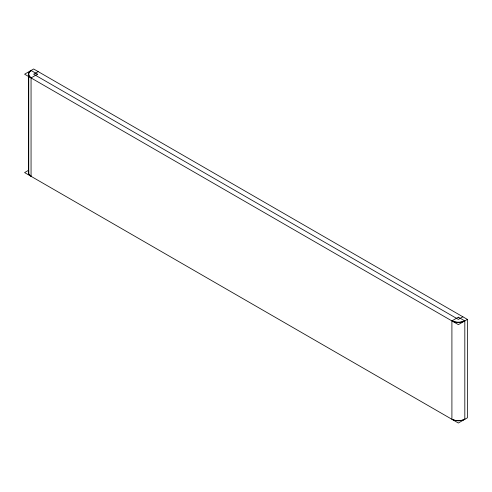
<?xml version="1.0" encoding="UTF-8"?>
<svg xmlns="http://www.w3.org/2000/svg" width="492" height="492" viewBox="0 0 492 492"><rect width="100%" height="100%" fill="white"/><g stroke="black" fill="none" stroke-linecap="round" stroke-linejoin="round"><path stroke-width="0.74" d="M38.155 71.592L33.634 74.2L458.366 319.413L462.88 316.805M28.474 170.349L24.6 172.587L458.366 423.015L467.4 417.8L467.4 319.413L33.634 68.985L24.6 74.2L458.366 324.634L467.4 319.413M28.745 75.737L28.745 172.587M28.382 75.737L28.382 172.587M464.559 419.141A8.764 5.061 0 0 1 461.717 420.236M461.072 420.377A8.764 5.061 0 0 1 455.653 420.377M455.008 420.236A8.764 5.061 0 0 1 453.784 419.879M453.212 419.658A8.764 5.061 0 0 1 452.671 419.412M31.316 176.161A8.764 5.061 0 0 1 29.415 174.525M29.176 174.15A8.764 5.061 0 0 1 28.991 173.768M28.776 172.981A8.764 5.061 0 0 1 28.776 172.188M31.058 70.473A9.127 5.271 0 0 0 31.058 77.927L31.058 176.314A9.127 5.271 0 0 1 28.825 170.958M37.509 74.2L31.316 77.779A8.764 5.061 0 0 1 31.316 70.62L37.509 74.2M458.366 317.18L452.166 320.753A8.764 5.061 0 0 0 464.559 320.753L458.366 317.18M464.817 419.289L464.817 320.907A9.127 5.271 0 0 1 451.908 320.907L451.908 419.289A9.127 5.271 0 0 0 464.817 419.289"/></g></svg>
